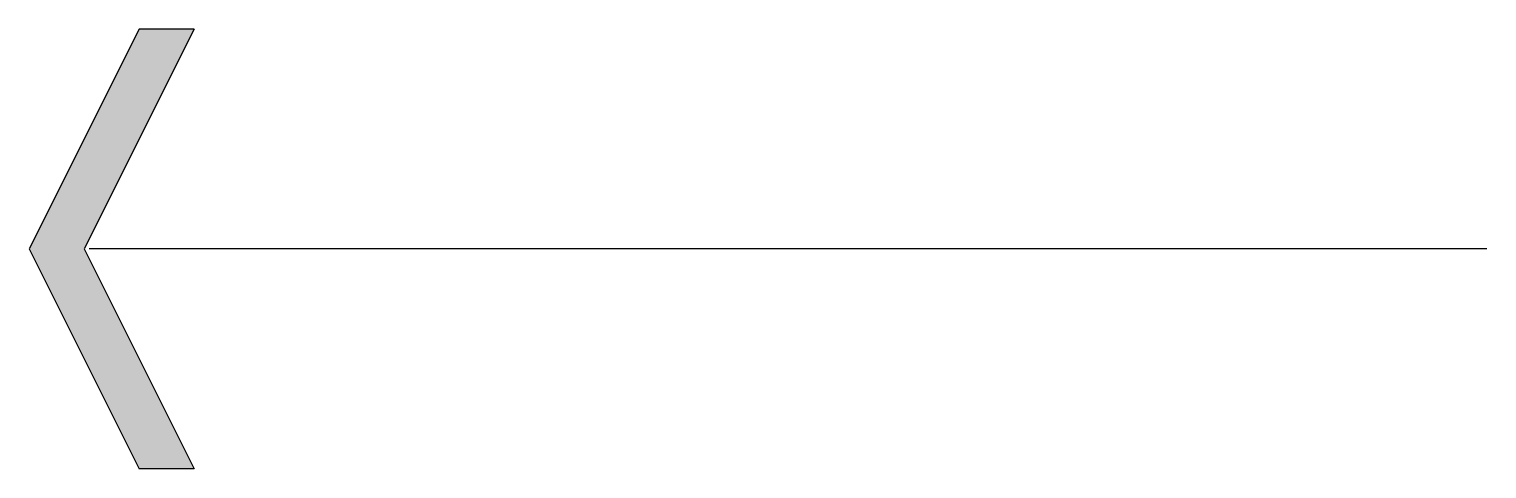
# Model space of a CAD drawing. Header units: millimetres. Extents: x 1161.021 to 1161.771, y -1496.237 to -1496.011.
import ezdxf

# ---------------------------------------------------------------- set-up
doc = ezdxf.new("R2010")
doc.units = ezdxf.units.MM
doc.layers.add('Símbolos_Gráficos', color=1, linetype='Continuous')

msp = doc.modelspace()

# ---------------------------------------------------------------- hatches: boundary and pattern name
at = {"layer": 'Símbolos_Gráficos'}
msp.add_hatch(color=2, dxfattribs=at).paths.add_polyline_path([(1161.07719, -1496.01086), (1161.10547, -1496.01086), (1161.04891, -1496.12397), (1161.10547, -1496.23709), (1161.07719, -1496.23709), (1161.02063, -1496.12397)])

# ---------------------------------------------------------------- linework, layer by layer
at = {"layer": 'Símbolos_Gráficos', "color": 2}
for p, q in [((1161.07719, -1496.01086), (1161.02063, -1496.12397)), ((1161.10547, -1496.01086), (1161.04891, -1496.12397)), ((1161.10547, -1496.01086), (1161.07719, -1496.01086)), ((1161.02063, -1496.12397), (1161.07719, -1496.23709)), ((1161.04891, -1496.12397), (1161.10547, -1496.23709)), ((1161.77063, -1496.12397), (1161.05153, -1496.12397)), ((1161.10547, -1496.23709), (1161.07719, -1496.23709))]:
    msp.add_line(p, q, dxfattribs=at)

doc.saveas('drawing.dxf')
